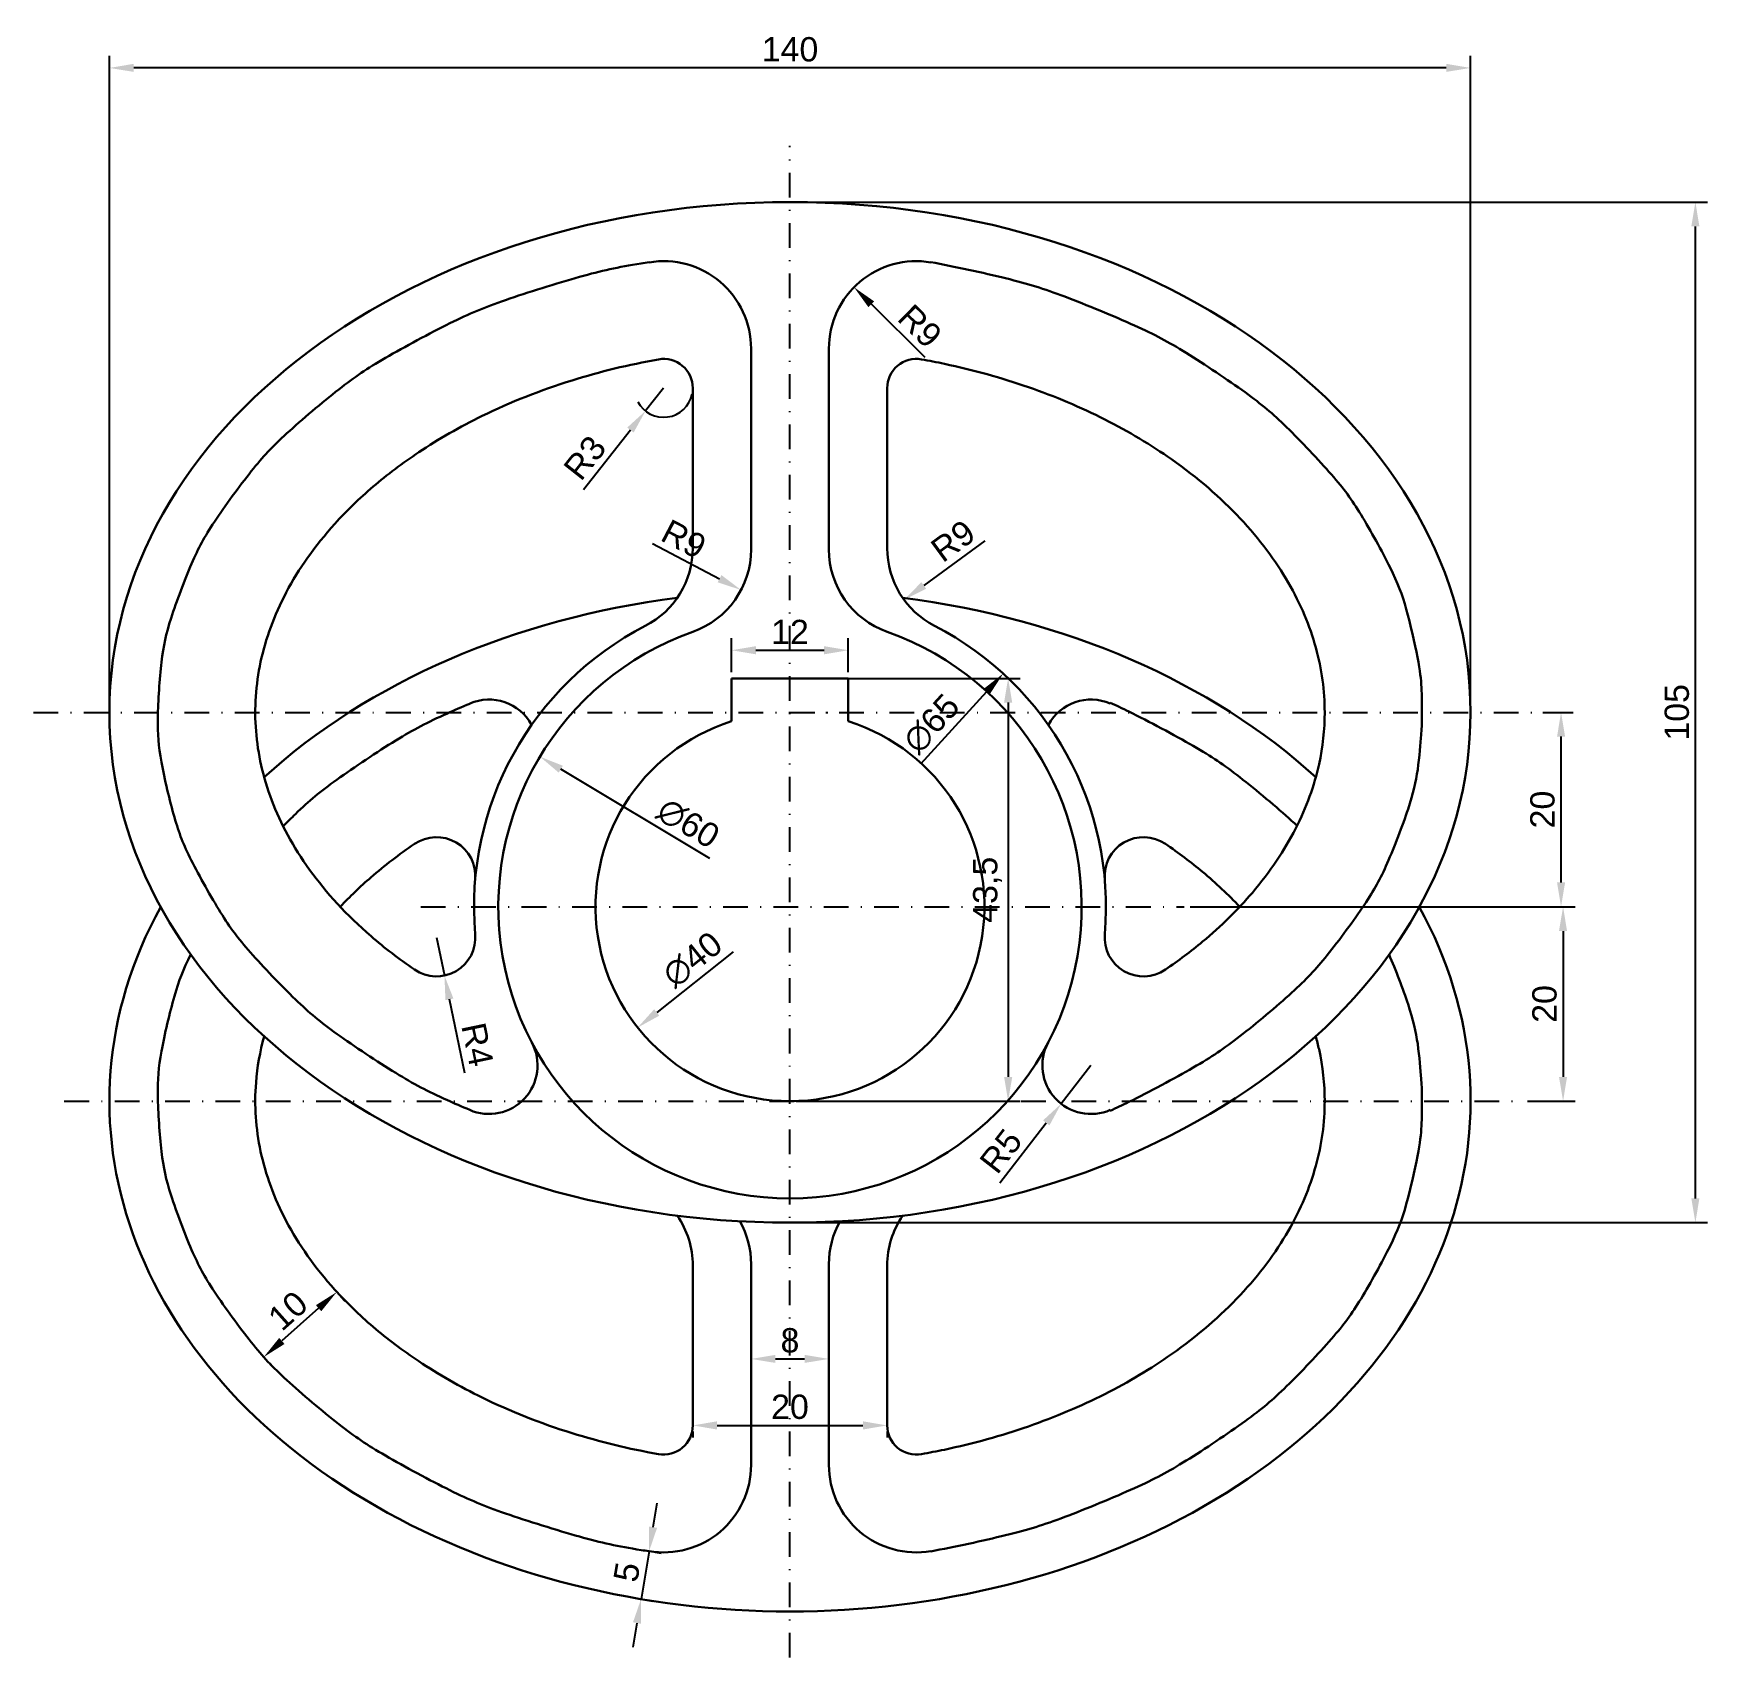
# Model space of a CAD drawing. Header units: millimetres. Extents: x -78 to 94, y -77 to 90.
import ezdxf

# ---------------------------------------------------------------- set-up
doc = ezdxf.new("R2010")
doc.units = ezdxf.units.MM
doc.header["$LTSCALE"] = 0.2
doc.linetypes.add('DASHDOT', pattern=[25.4, 12.7, -6.35, 0, -6.35])
doc.layers.add('Axe', color=1, linetype='DASHDOT')
doc.layers.add('Cote', color=7, linetype='Continuous')
doc.layers.add('Groase', color=5, linetype='Continuous', lineweight=30)
doc.styles.get("Standard").update_dxf_attribs({"font": 'Arial.ttf'})
doc.dimstyles.new('ISO-25', dxfattribs={"dimtxt": 2.5, "dimasz": 2.5, "dimexe": 1.25, "dimexo": 0.625, "dimtad": 1, "dimtxsty": 'Standard', "dimcen": 2.5, "dimadec": 0, "dimazin": 0, "dimtfac": 1, "dimtmove": 0, "dimatfit": 3, "dimfxl": 1, "dimarcsym": 0})

# ---------------------------------------------------------------- blocks, each defined once
blk = doc.blocks.new('*D4')
at = {"layer": 'Cote', "color": 0, "lineweight": -2, "transparency": 16777216}
for p, q in [((-70, 20.62), (-70, 87.55)), ((67.5, 86.3), (-67.5, 86.3)), ((70, 20.62), (70, 87.55))]:
    blk.add_line(p, q, dxfattribs=at)
at = {"layer": 'Cote', "color": 0, "transparency": 16777216}
for points in [[(-67.5, 86.72), (-67.5, 85.89), (-70, 86.3)], [(67.5, 86.72), (67.5, 85.89), (70, 86.3)]]:
    blk.add_solid(points, dxfattribs=at)
at = {"layer": 'Defpoints', "color": 0, "transparency": 16777216}
for p in [(-70, 86.3), (-70, 20), (70, 20)]:
    blk.add_point(p, dxfattribs=at)
at = {"layer": 'Cote', "color": 0, "transparency": 16777216, "insert": (0, 88.2), "char_height": 2.5, "attachment_point": 5}
blk.add_mtext('140', dxfattribs=at)
blk = doc.blocks.new('*D5')
at = {"layer": 'Cote', "color": 0, "lineweight": -2, "transparency": 16777216}
for p, q in [((0.62, 72.5), (94.38, 72.5)), ((93.13, -30), (93.13, 70)), ((0.62, -32.5), (94.38, -32.5))]:
    blk.add_line(p, q, dxfattribs=at)
at = {"layer": 'Cote', "color": 0, "transparency": 16777216}
for points in [[(92.71, 70), (93.54, 70), (93.13, 72.5)], [(92.71, -30), (93.54, -30), (93.13, -32.5)]]:
    blk.add_solid(points, dxfattribs=at)
at = {"layer": 'Defpoints', "color": 0, "transparency": 16777216}
for p in [(0, 72.5), (93.13, 72.5), (0, -32.5)]:
    blk.add_point(p, dxfattribs=at)
at = {"layer": 'Cote', "color": 0, "transparency": 16777216, "insert": (91.23, 20), "char_height": 2.5, "attachment_point": 5, "rotation": 90}
blk.add_mtext('105', dxfattribs=at)
blk = doc.blocks.new('*D6')
at = {"layer": 'Cote', "color": 0, "lineweight": -2, "transparency": 16777216}
for p, q in [((77.44, 20), (80.56, 20)), ((79.31, 2.5), (79.31, 17.5)), ((41.15, 0), (80.56, 0))]:
    blk.add_line(p, q, dxfattribs=at)
at = {"layer": 'Cote', "color": 0, "transparency": 16777216}
for points in [[(78.9, 17.5), (79.73, 17.5), (79.31, 20)], [(78.9, 2.5), (79.73, 2.5), (79.31, 0)]]:
    blk.add_solid(points, dxfattribs=at)
at = {"layer": 'Defpoints', "color": 0, "transparency": 16777216}
for p in [(76.82, 20), (79.31, 20), (40.53, 0)]:
    blk.add_point(p, dxfattribs=at)
at = {"layer": 'Cote', "color": 0, "transparency": 16777216, "insert": (77.41, 10), "char_height": 2.5, "attachment_point": 5, "rotation": 90}
blk.add_mtext('20', dxfattribs=at)
blk = doc.blocks.new('*D7')
at = {"layer": 'Cote', "color": 0, "lineweight": -2, "transparency": 16777216}
for p, q in [((41.15, 0), (80.77, 0)), ((79.52, -2.5), (79.52, -17.5)), ((75.87, -20), (80.77, -20))]:
    blk.add_line(p, q, dxfattribs=at)
at = {"layer": 'Cote', "color": 0, "transparency": 16777216}
for points in [[(79.1, -2.5), (79.93, -2.5), (79.52, 0)], [(79.1, -17.5), (79.93, -17.5), (79.52, -20)]]:
    blk.add_solid(points, dxfattribs=at)
at = {"layer": 'Defpoints', "color": 0, "transparency": 16777216}
for p in [(40.53, 0), (75.24, -20), (79.52, -20)]:
    blk.add_point(p, dxfattribs=at)
at = {"layer": 'Cote', "color": 0, "transparency": 16777216, "insert": (77.62, -10), "char_height": 2.5, "attachment_point": 5, "rotation": 90}
blk.add_mtext('20', dxfattribs=at)
blk = doc.blocks.new('*D8')
at = {"layer": 'Cote', "color": 0, "lineweight": -2, "transparency": 16777216}
for p, q in [((-6, 24.13), (-6, 27.64)), ((6, 24.13), (6, 27.64)), ((-3.5, 26.39), (3.5, 26.39))]:
    blk.add_line(p, q, dxfattribs=at)
at = {"layer": 'Cote', "color": 0, "transparency": 16777216}
for points in [[(-3.5, 26.81), (-3.5, 25.97), (-6, 26.39)], [(3.5, 26.81), (3.5, 25.97), (6, 26.39)]]:
    blk.add_solid(points, dxfattribs=at)
at = {"layer": 'Defpoints', "color": 0, "transparency": 16777216}
for p in [(6, 26.39), (-6, 23.5), (6, 23.5)]:
    blk.add_point(p, dxfattribs=at)
at = {"layer": 'Cote', "color": 0, "transparency": 16777216, "insert": (0, 28.27), "char_height": 2.5, "attachment_point": 5}
blk.add_mtext('12', dxfattribs=at)
blk = doc.blocks.new('*D9')
at = {"layer": 'Cote', "color": 0, "lineweight": -2, "transparency": 16777216}
for p, q in [((0.62, 23.5), (23.69, 23.5)), ((22.44, 21), (22.44, -17.5)), ((0.62, -20), (23.69, -20))]:
    blk.add_line(p, q, dxfattribs=at)
at = {"layer": 'Cote', "color": 0, "transparency": 16777216}
for points in [[(22.02, 21), (22.86, 21), (22.44, 23.5)], [(22.02, -17.5), (22.86, -17.5), (22.44, -20)]]:
    blk.add_solid(points, dxfattribs=at)
at = {"layer": 'Defpoints', "color": 0, "transparency": 16777216}
for p in [(0, 23.5), (0, -20), (22.44, -20)]:
    blk.add_point(p, dxfattribs=at)
at = {"layer": 'Cote', "color": 0, "transparency": 16777216, "insert": (20.31, 1.75), "char_height": 2.5, "attachment_point": 5, "rotation": 90}
blk.add_mtext('43,5', dxfattribs=at)
blk = doc.blocks.new('*D10')
at = {"layer": 'Cote', "color": 0, "lineweight": -2, "transparency": 16777216}
for p, q in [((-4, -37.39), (-4, -47.77)), ((4, -37.39), (4, -47.77)), ((-1.5, -46.52), (1.5, -46.52))]:
    blk.add_line(p, q, dxfattribs=at)
at = {"layer": 'Cote', "color": 0, "transparency": 16777216}
for points in [[(-1.5, -46.1), (-1.5, -46.93), (-4, -46.52)], [(1.5, -46.1), (1.5, -46.93), (4, -46.52)]]:
    blk.add_solid(points, dxfattribs=at)
at = {"layer": 'Defpoints', "color": 0, "transparency": 16777216}
for p in [(-4, -36.77), (4, -36.77), (4, -46.52)]:
    blk.add_point(p, dxfattribs=at)
at = {"layer": 'Cote', "color": 0, "transparency": 16777216, "insert": (0, -44.62), "char_height": 2.5, "attachment_point": 5}
blk.add_mtext('8', dxfattribs=at)
blk = doc.blocks.new('*D11')
at = {"layer": 'Cote', "color": 0, "lineweight": -2, "transparency": 16777216}
for p, q in [((-7.5, -53.36), (7.5, -53.36)), ((-10, -53.99), (-10, -54.61)), ((10, -53.99), (10, -54.61))]:
    blk.add_line(p, q, dxfattribs=at)
at = {"layer": 'Cote', "color": 0, "transparency": 16777216}
for points in [[(-7.5, -52.94), (-7.5, -53.78), (-10, -53.36)], [(7.5, -52.94), (7.5, -53.78), (10, -53.36)]]:
    blk.add_solid(points, dxfattribs=at)
at = {"layer": 'Defpoints', "color": 0, "transparency": 16777216}
for p in [(-10, -53.36), (10, -53.36), (10, -53.36)]:
    blk.add_point(p, dxfattribs=at)
at = {"layer": 'Cote', "color": 0, "transparency": 16777216, "insert": (0, -51.46), "char_height": 2.5, "attachment_point": 5}
blk.add_mtext('20', dxfattribs=at)
blk = doc.blocks.new('*D12')
at = {"layer": 'Cote', "color": 0, "lineweight": -2, "transparency": 16777216}
blk.add_line((-5.84, -4.64), (-13.71, -10.88), dxfattribs=at)
at = {"layer": 'Cote', "color": 0, "transparency": 16777216}
blk.add_solid([(-13.97, -10.55), (-13.45, -11.21), (-15.67, -12.43)], dxfattribs=at)
at = {"layer": 'Defpoints', "color": 0, "transparency": 16777216}
for p in [(15.67, 12.43), (-15.67, -12.43)]:
    blk.add_point(p, dxfattribs=at)
at = {"layer": 'Cote', "color": 0, "transparency": 16777216, "insert": (-10.02, -5.44), "char_height": 2.5, "attachment_point": 5, "rotation": 38.4358}
blk.add_mtext('∅40', dxfattribs=at)
blk = doc.blocks.new('*D13')
at = {"layer": 'Cote', "color": 0, "lineweight": -2, "transparency": 16777216}
blk.add_line((-8.25, 4.95), (-23.58, 14.16), dxfattribs=at)
at = {"layer": 'Cote', "color": 0, "transparency": 16777216}
blk.add_solid([(-23.36, 14.51), (-23.79, 13.8), (-25.72, 15.44)], dxfattribs=at)
at = {"layer": 'Defpoints', "color": 0, "transparency": 16777216}
for p in [(-25.72, 15.44), (25.72, -15.44)]:
    blk.add_point(p, dxfattribs=at)
at = {"layer": 'Cote', "color": 0, "transparency": 16777216, "insert": (-10.47, 8.58), "char_height": 2.5, "attachment_point": 5, "rotation": 329.0196}
blk.add_mtext('∅60', dxfattribs=at)
blk = doc.blocks.new('*D14')
at = {"layer": 'Cote', "color": 0, "lineweight": -2, "transparency": 16777216}
blk.add_line((13.45, 14.71), (20.24, 22.14), dxfattribs=at)
at = {"layer": 'Cote', "color": 0, "transparency": 16777216}
blk.add_solid([(19.93, 22.42), (20.55, 21.86), (21.93, 23.99)], dxfattribs=at)
at = {"layer": 'Defpoints', "color": 0, "transparency": 16777216}
for p in [(21.93, 23.99), (-21.93, -23.99)]:
    blk.add_point(p, dxfattribs=at)
at = {"layer": 'Cote', "color": 0, "transparency": 16777216, "insert": (14.55, 18.83), "char_height": 2.5, "attachment_point": 5, "rotation": 47.5696}
blk.add_mtext('∅65', dxfattribs=at)
blk = doc.blocks.new('*D15')
at = {"layer": 'Cote', "color": 0, "lineweight": -2, "transparency": 16777216}
blk.add_line((13.92, 56.52), (8.37, 61.98), dxfattribs=at)
at = {"layer": 'Cote', "color": 0, "transparency": 16777216}
blk.add_solid([(8.66, 62.28), (8.07, 61.68), (6.59, 63.73)], dxfattribs=at)
at = {"layer": 'Defpoints', "color": 0, "transparency": 16777216}
for p in [(6.59, 63.73), (13, 57.42)]:
    blk.add_point(p, dxfattribs=at)
at = {"layer": 'Cote', "color": 0, "transparency": 16777216, "insert": (13.37, 59.73), "char_height": 2.5, "attachment_point": 5, "rotation": 315.4581}
blk.add_mtext('R9', dxfattribs=at)
blk = doc.blocks.new('*D16')
at = {"layer": 'Cote', "color": 0, "lineweight": -2, "transparency": 16777216}
for p, q in [((-13, 53.36), (-14.86, 51.01)), ((-21.23, 42.94), (-16.41, 49.05))]:
    blk.add_line(p, q, dxfattribs=at)
blk.add_arc((-13, 53.36), 3, 207.8196, 348.0634, dxfattribs=at)
at = {"layer": 'Cote', "color": 0, "transparency": 16777216}
blk.add_solid([(-16.74, 49.3), (-16.08, 48.79), (-14.86, 51.01)], dxfattribs=at)
at = {"layer": 'Defpoints', "color": 0, "transparency": 16777216}
for p in [(-13, 53.36), (-14.86, 51.01)]:
    blk.add_point(p, dxfattribs=at)
at = {"layer": 'Cote', "color": 0, "transparency": 16777216, "insert": (-21.09, 46.19), "char_height": 2.5, "attachment_point": 5, "rotation": 51.6928}
blk.add_mtext('R3', dxfattribs=at)
blk = doc.blocks.new('*D17')
at = {"layer": 'Cote', "color": 0, "lineweight": -2, "transparency": 16777216}
blk.add_line((20.04, 37.66), (13.76, 33.05), dxfattribs=at)
at = {"layer": 'Cote', "color": 0, "transparency": 16777216}
blk.add_solid([(13.51, 33.39), (14, 32.72), (11.74, 31.57)], dxfattribs=at)
at = {"layer": 'Defpoints', "color": 0, "transparency": 16777216}
for p in [(19, 36.9), (11.74, 31.57)]:
    blk.add_point(p, dxfattribs=at)
at = {"layer": 'Cote', "color": 0, "transparency": 16777216, "insert": (16.78, 37.63), "char_height": 2.5, "attachment_point": 5, "rotation": 36.2513}
blk.add_mtext('R9', dxfattribs=at)
blk = doc.blocks.new('*D18')
at = {"layer": 'Cote', "color": 0, "lineweight": -2, "transparency": 16777216}
blk.add_line((-14.14, 37.37), (-7.24, 33.75), dxfattribs=at)
at = {"layer": 'Cote', "color": 0, "transparency": 16777216}
blk.add_solid([(-7.05, 34.12), (-7.44, 33.38), (-5.03, 32.59)], dxfattribs=at)
at = {"layer": 'Defpoints', "color": 0, "transparency": 16777216}
for p in [(-13, 36.77), (-5.03, 32.59)]:
    blk.add_point(p, dxfattribs=at)
at = {"layer": 'Cote', "color": 0, "transparency": 16777216, "insert": (-10.92, 37.82), "char_height": 2.5, "attachment_point": 5, "rotation": 332.3558}
blk.add_mtext('R9', dxfattribs=at)
blk = doc.blocks.new('*D19')
at = {"layer": 'Cote', "color": 0, "lineweight": -2, "transparency": 16777216}
for p, q in [((-36.36, -3.16), (-35.54, -7.08)), ((-33.44, -17.13), (-35.03, -9.52))]:
    blk.add_line(p, q, dxfattribs=at)
at = {"layer": 'Cote', "color": 0, "transparency": 16777216}
blk.add_solid([(-34.62, -9.44), (-35.44, -9.61), (-35.54, -7.08)], dxfattribs=at)
at = {"layer": 'Defpoints', "color": 0, "transparency": 16777216}
for p in [(-36.36, -3.16), (-35.54, -7.08)]:
    blk.add_point(p, dxfattribs=at)
at = {"layer": 'Cote', "color": 0, "transparency": 16777216, "insert": (-32.14, -14.17), "char_height": 2.5, "attachment_point": 5, "rotation": 281.8333}
blk.add_mtext('R4', dxfattribs=at)
blk = doc.blocks.new('*D20')
at = {"layer": 'Cote', "color": 0, "lineweight": -2, "transparency": 16777216}
for p, q in [((30.96, -16.32), (27.9, -20.26)), ((21.58, -28.4), (26.36, -22.24))]:
    blk.add_line(p, q, dxfattribs=at)
at = {"layer": 'Cote', "color": 0, "transparency": 16777216}
blk.add_solid([(26.03, -21.98), (26.69, -22.49), (27.9, -20.26)], dxfattribs=at)
at = {"layer": 'Defpoints', "color": 0, "transparency": 16777216}
for p in [(30.96, -16.32), (27.9, -20.26)]:
    blk.add_point(p, dxfattribs=at)
at = {"layer": 'Cote', "color": 0, "transparency": 16777216, "insert": (21.7, -25.14), "char_height": 2.5, "attachment_point": 5, "rotation": 52.1447}
blk.add_mtext('R5', dxfattribs=at)
blk = doc.blocks.new('*D21')
at = {"layer": 'Cote', "color": 0, "lineweight": -2, "transparency": 16777216}
for p, q in [((-14.08, -63.83), (-13.66, -61.37)), ((-14.49, -66.3), (-15.32, -71.23)), ((-13.88, -66.4), (-13.26, -66.5)), ((-14.71, -71.33), (-14.09, -71.43)), ((-15.74, -73.69), (-16.15, -76.16))]:
    blk.add_line(p, q, dxfattribs=at)
at = {"layer": 'Cote', "color": 0, "transparency": 16777216}
for points in [[(-14.49, -63.76), (-13.67, -63.9), (-14.49, -66.3)], [(-16.15, -73.62), (-15.33, -73.76), (-15.32, -71.23)]]:
    blk.add_solid(points, dxfattribs=at)
at = {"layer": 'Defpoints', "color": 0, "transparency": 16777216}
for p in [(-14.49, -66.3), (-15.32, -71.23), (-15.32, -71.23)]:
    blk.add_point(p, dxfattribs=at)
at = {"layer": 'Cote', "color": 0, "transparency": 16777216, "insert": (-16.78, -68.45), "char_height": 2.5, "attachment_point": 5, "rotation": 80.4486}
blk.add_mtext('5', dxfattribs=at)
blk = doc.blocks.new('*D22')
at = {"layer": 'Cote', "color": 0, "lineweight": -2, "transparency": 16777216}
for p, q in [((-48.49, -41.3), (-52.26, -44.67)), ((-46.22, -40.09), (-45.79, -40.57)), ((-53.73, -46.78), (-53.3, -47.26))]:
    blk.add_line(p, q, dxfattribs=at)
at = {"layer": 'Cote', "color": 0, "transparency": 16777216}
for points in [[(-48.76, -40.99), (-48.21, -41.61), (-46.62, -39.64)], [(-52.54, -44.36), (-51.99, -44.98), (-54.13, -46.33)]]:
    blk.add_solid(points, dxfattribs=at)
at = {"layer": 'Defpoints', "color": 0, "transparency": 16777216}
for p in [(-46.63, -39.62), (-54.14, -46.32), (-54.13, -46.33)]:
    blk.add_point(p, dxfattribs=at)
at = {"layer": 'Cote', "color": 0, "transparency": 16777216, "insert": (-51.64, -41.56), "char_height": 2.5, "attachment_point": 5, "rotation": 41.7028}
blk.add_mtext('10', dxfattribs=at)

msp = doc.modelspace()

# ---------------------------------------------------------------- linework, layer by layer
at = {"layer": 'Axe'}
for p, q in [((0, -77.24), (0, 78.273)), ((-77.813, 20), (76.818, 20)), ((0, 20), (4, 20)), ((-37.96, 0), (40.529, 0)), ((-74.641, -20), (75.243, -20))]:
    msp.add_line(p, q, dxfattribs=at)
at = {"layer": 'Groase'}
for p, q in [((-14.494, 66.296), (-14.494, 66.308)), ((14.492, 66.296), (14.492, 66.319)), ((-4, 36.77), (-4, 57.421)), ((4, 36.77), (4, 57.421)), ((-10, 36.895), (-10, 53.361)), ((10, 36.895), (10, 53.361)), ((6, 23.5), (-6, 23.5)), ((-6, 23.5), (-6, 19.079)), ((6, 19.079), (6, 23.5)), ((-32.947, 20.894), (-32.947, 20.907)), ((32.946, 20.906), (32.946, 20.979)), ((-32.947, -20.894), (-32.947, -20.907)), ((32.946, -20.906), (32.946, -20.979)), ((-10, -36.895), (-10, -53.361)), ((-4, -36.77), (-4, -57.421)), ((4, -36.77), (4, -57.421)), ((10, -36.895), (10, -53.361)), ((-14.494, -66.296), (-14.494, -66.308)), ((14.492, -66.296), (14.492, -66.319))]:
    msp.add_line(p, q, dxfattribs=at)
for centre, radius, start, end in [((-13, 57.421), 9, 360, 99.55642), ((13, 57.421), 9, 80.45442, 180), ((-13, 53.361), 3, 0, 100.09139), ((13, 53.361), 3, 79.92235, 180), ((-19, 36.895), 9, 297.24726, 0), ((-13, 36.77), 9, 289.47122, 0), ((13, 36.77), 9, 180, 250.52878), ((19, 36.895), 9, 180, 242.75274), ((0, 0), 32.5, 117.24726, 184.96948), ((0, 0), 30, 109.47122, 70.52878), ((0, 0), 32.5, 355.03006, 62.75274), ((-30.964, 16.317), 5, 28.60037, 113.3607), ((30.964, 16.316), 5, 66.64536, 151.39867), ((0, 0), 20, 107.4576, 72.5424), ((-36.363, 3.162), 4, 355.03052, 124.26163), ((36.363, 3.162), 4, 55.74192, 184.96994), ((-36.363, -3.162), 4, 235.73837, 4.96948), ((36.363, -3.162), 4, 175.03006, 304.25808), ((-30.964, -16.317), 5, 246.6393, 27.78726), ((30.964, -16.316), 5, 152.2137, 293.35464), ((-19, -36.895), 9, 0, 34.67939), ((-13, -36.77), 9, 0, 29.35626), ((13, -36.77), 9, 150.64374, 180), ((19, -36.895), 9, 145.32061, 180), ((-13, -53.361), 3, 259.90861, 0), ((13, -53.361), 3, 180, 280.07765), ((-13, -57.421), 9, 260.44358, 0), ((13, -57.421), 9, 180, 279.54558)]:
    msp.add_arc(centre, radius, start, end, dxfattribs=at)
msp.add_ellipse((0, 20), major_axis=(70, 0), ratio=0.75, dxfattribs=at)
at = {"layer": 'Groase', "extrusion": (0, 0, -1)}
for start_param, end_param in [(10.1126276, 10.8291085), (11.1620401, 11.8785147), (5.8923592, 9.8156041)]:
    msp.add_ellipse((0, -20), major_axis=(70, 0), ratio=0.75, start_param=start_param, end_param=end_param, dxfattribs=at)
at = {"layer": 'Groase'}
for points, knots in [([(-14.494, 66.308), (-14.775, 66.266), (-17.567, 65.834), (-20.932, 65.099), (-30.044, 62.244), (-34.369, 60.435), (-42.327, 56.168), (-45.96, 53.71), (-52.354, 48.299), (-55.115, 45.347), (-59.65, 39.124), (-61.425, 35.854), (-63.945, 29.162), (-64.692, 25.74), (-65.153, 18.872), (-64.868, 15.425), (-63.272, 8.639), (-61.964, 5.299), (-58.347, -1.145), (-56.037, -4.248), (-50.492, -10.045), (-47.258, -12.738), (-40.014, -17.548), (-36.897, -19.194), (-33.761, -20.551), (-32.947, -20.894)], [18.8914515, 18.8914515, 18.8914515, 18.8914515, 19, 20, 21, 22, 23, 24, 25, 26, 27, 28, 29, 30, 31, 32, 33, 34, 35, 36, 37, 38, 39, 40, 40.3325798, 40.3325798, 40.3325798, 40.3325798]), ([(32.946, -20.979), (33.552, -20.71), (36.009, -19.55), (42.192, -16.251), (45.817, -13.813), (52.205, -8.443), (54.969, -5.513), (59.521, 0.667), (61.31, 3.915), (63.869, 10.566), (64.64, 13.969), (64.858, 16.827), (64.918, 17.687), (64.978, 18.547), (65, 19.128), (65, 20), (65, 22.55), (64.716, 25.1), (63.384, 31.03), (62.103, 34.392), (58.527, 40.882), (56.232, 44.009), (50.704, 49.855), (47.473, 52.573), (40.223, 57.429), (36.206, 59.568), (27.593, 63.131), (23.05, 64.54), (16.867, 65.874), (14.492, 66.319)], [49.6616883, 49.6616883, 49.6616883, 49.6616883, 50, 51, 52, 53, 54, 55, 56, 57, 58, 59, 59, 59, 60, 61, 62, 63, 64, 65, 66, 67, 68, 69, 70, 71, 72, 73, 73.965526, 73.965526, 73.965526, 73.965526]), ([(-13.526, 56.315), (-16.579, 55.771), (-19.561, 55.045), (-25.669, 53.14), (-28.769, 51.908), (-33.977, 49.361), (-36.161, 48.107), (-39.865, 45.638), (-41.434, 44.452), (-44.311, 41.992), (-45.624, 40.714), (-48.882, 37.112), (-50.543, 34.736), (-53.071, 29.957), (-53.937, 27.564), (-54.955, 22.81), (-55.111, 20.449), (-54.738, 15.715), (-54.208, 13.338), (-52.394, 8.558), (-51.108, 6.16), (-47.707, 1.443), (-45.598, -0.864), (-41.71, -4.229), (-40.217, -5.376), (-38.615, -6.468)], [1.8036582, 1.8036582, 1.8036582, 1.8036582, 1.9649832, 1.9649832, 2.1486785, 2.1486785, 2.2973117, 2.2973117, 2.4214459, 2.4214459, 2.5455802, 2.5455802, 2.7639183, 2.7639183, 2.9822564, 2.9822564, 3.2005946, 3.2005946, 3.4189327, 3.4189327, 3.6372709, 3.6372709, 3.855609, 3.855609, 3.9751177, 3.9751177, 3.9751177, 3.9751177]), ([(55, 20), (55, 22.215), (54.701, 24.431), (53.468, 28.891), (52.531, 31.138), (49.953, 35.598), (48.307, 37.819), (44.303, 42.086), (41.934, 44.142), (37.145, 47.509), (34.847, 48.887), (29.913, 51.384), (27.282, 52.501), (21.753, 54.423), (18.859, 55.228), (15.103, 56.021), (14.317, 56.174), (13.525, 56.315)], [0, 0, 0, 0, 0.2044333, 0.2044333, 0.4088666, 0.4088666, 0.6132999, 0.6132999, 0.8177332, 0.8177332, 0.977203, 0.977203, 1.1366729, 1.1366729, 1.2961427, 1.2961427, 1.3379768, 1.3379768, 1.3379768, 1.3379768]), ([(-52.131, 8.284), (-51.697, 8.724), (-49.706, 10.7), (-47.258, 12.738), (-40.014, 17.548), (-36.897, 19.194), (-33.761, 20.551), (-32.947, 20.894)], [36.7293282, 36.7293282, 36.7293282, 36.7293282, 37, 38, 39, 40, 40.3325798, 40.3325798, 40.3325798, 40.3325798]), ([(32.946, 20.979), (33.552, 20.71), (36.009, 19.55), (42.192, 16.251), (45.817, 13.813), (50.348, 10.004), (51.981, 8.503), (52.158, 8.338)], [49.6616883, 49.6616883, 49.6616883, 49.6616883, 50, 51, 52, 53, 53.1277422, 53.1277422, 53.1277422, 53.1277422]), ([(38.614, -6.468), (39.97, -5.545), (41.247, -4.582), (44.367, -1.981), (46.078, -0.287), (49.391, 3.597), (50.865, 5.807), (53.135, 10.243), (53.929, 12.462), (54.808, 16.451), (55, 18.226), (55, 20)], [5.44965104, 5.44965104, 5.44965104, 5.44965104, 5.55064948, 5.55064948, 5.71418709, 5.71418709, 5.91680744, 5.91680744, 6.11942779, 6.11942779, 6.28318531, 6.28318531, 6.28318531, 6.28318531]), ([(-46.26, 0), (-45.285, 1.035), (-44.227, 2.051), (-41.71, 4.229), (-40.217, 5.376), (-38.615, 6.468)], [3.75640707, 3.75640707, 3.75640707, 3.75640707, 3.855609, 3.855609, 3.97511771, 3.97511771, 3.97511771, 3.97511771]), ([(38.614, 6.468), (39.97, 5.545), (41.247, 4.582), (43.826, 2.431), (45.102, 1.23), (46.26, 0)], [5.44965104, 5.44965104, 5.44965104, 5.44965104, 5.55064948, 5.55064948, 5.66837025, 5.66837025, 5.66837025, 5.66837025]), ([(-14.494, -66.308), (-14.775, -66.266), (-17.567, -65.834), (-20.932, -65.099), (-30.044, -62.244), (-34.369, -60.435), (-42.327, -56.168), (-45.96, -53.71), (-52.354, -48.299), (-55.115, -45.347), (-59.65, -39.124), (-61.425, -35.854), (-63.945, -29.162), (-64.692, -25.74), (-65.153, -18.872), (-64.868, -15.425), (-63.284, -8.689), (-62.42, -6.462), (-61.634, -4.889)], [18.8914515, 18.8914515, 18.8914515, 18.8914515, 19, 20, 21, 22, 23, 24, 25, 26, 27, 28, 29, 30, 31, 32, 33, 33.977821, 33.977821, 33.977821, 33.977821]), ([(61.622, -4.906), (62.303, -6.498), (63.89, -10.66), (64.64, -13.969), (64.858, -16.827), (64.918, -17.687), (64.978, -18.547), (65, -19.128), (65, -20), (65, -22.55), (64.716, -25.1), (63.384, -31.03), (62.103, -34.392), (58.527, -40.882), (56.232, -44.009), (50.704, -49.855), (47.473, -52.573), (40.223, -57.429), (36.206, -59.568), (27.593, -63.131), (23.05, -64.54), (16.867, -65.874), (14.492, -66.319)], [56.0833213, 56.0833213, 56.0833213, 56.0833213, 57, 58, 59, 59, 59, 60, 61, 62, 63, 64, 65, 66, 67, 68, 69, 70, 71, 72, 73, 73.965526, 73.965526, 73.965526, 73.965526]), ([(-13.526, -56.315), (-16.579, -55.771), (-19.561, -55.045), (-25.669, -53.14), (-28.769, -51.908), (-33.977, -49.361), (-36.161, -48.107), (-39.865, -45.638), (-41.434, -44.452), (-44.311, -41.992), (-45.624, -40.714), (-48.882, -37.112), (-50.543, -34.736), (-53.071, -29.957), (-53.937, -27.564), (-54.955, -22.81), (-55.111, -20.449), (-54.8, -16.503), (-54.523, -14.92), (-54.083, -13.331)], [1.8036582, 1.8036582, 1.8036582, 1.8036582, 1.9649832, 1.9649832, 2.1486785, 2.1486785, 2.2973117, 2.2973117, 2.4214459, 2.4214459, 2.5455802, 2.5455802, 2.7639183, 2.7639183, 2.9822564, 2.9822564, 3.2005946, 3.2005946, 3.3462446, 3.3462446, 3.3462446, 3.3462446]), ([(54.083, -13.331), (54.206, -13.777), (54.317, -14.223), (54.808, -16.451), (55, -18.226), (55, -20)], [6.07854489, 6.07854489, 6.07854489, 6.07854489, 6.11942779, 6.11942779, 6.28318531, 6.28318531, 6.28318531, 6.28318531]), ([(55, -20), (55, -22.215), (54.701, -24.431), (53.468, -28.891), (52.531, -31.138), (49.953, -35.598), (48.307, -37.819), (44.303, -42.086), (41.934, -44.142), (37.145, -47.509), (34.847, -48.887), (29.913, -51.384), (27.282, -52.501), (21.753, -54.423), (18.859, -55.228), (15.103, -56.021), (14.317, -56.174), (13.525, -56.315)], [0, 0, 0, 0, 0.2044333, 0.2044333, 0.4088666, 0.4088666, 0.6132999, 0.6132999, 0.8177332, 0.8177332, 0.977203, 0.977203, 1.1366729, 1.1366729, 1.2961427, 1.2961427, 1.3379768, 1.3379768, 1.3379768, 1.3379768])]:
    msp.add_open_spline(points, degree=3, knots=knots, dxfattribs=at)

# ---------------------------------------------------------------- dimensions: what is measured, and where the dimension line sits
at = {"layer": 'Cote'}
for base, p1, p2, picture, middle in [((-70, 86.302), (70, 20), (-70, 20), '*D4', (0, 88.204)), ((6, 26.391), (-6, 23.5), (6, 23.5), '*D8', (0, 28.271)), ((4, -46.517), (-4, -36.77), (4, -36.77), '*D10', (0, -44.616)), ((10, -53.361), (-10, -53.361), (10, -53.361), '*D11', (0, -51.46))]:
    dim = msp.add_linear_dim(base=base, p1=p1, p2=p2, dimstyle='ISO-25', dxfattribs=at)
    dim.commit()
    dim.dimension.update_dxf_attribs({"geometry": picture, "text_midpoint": middle})
for base, p1, p2, picture, middle in [((93.127, 72.5), (0, -32.5), (0, 72.5), '*D5', (91.225, 20)), ((22.439, -20), (0, 23.5), (0, -20), '*D9', (20.311, 1.75)), ((79.314, 20), (40.529, 0), (76.818, 20), '*D6', (77.413, 10)), ((79.517, -20), (40.529, 0), (75.243, -20), '*D7', (77.616, -10))]:
    dim = msp.add_linear_dim(base=base, p1=p1, p2=p2, angle=90, dimstyle='ISO-25', dxfattribs=at)
    dim.commit()
    dim.dimension.update_dxf_attribs({"geometry": picture, "text_midpoint": middle})
for center, mpoint, picture, middle in [((13, 57.421), (6.585, 63.733), '*D15', (12.033, 58.372)), ((-13, 36.77), (-5.027, 32.594), '*D18', (-11.798, 36.14)), ((19, 36.895), (11.742, 31.573), '*D17', (17.906, 36.093))]:
    dim = msp.add_radius_dim(center=center, mpoint=mpoint, dimstyle='ISO-25', dxfattribs=at)
    dim.commit()
    dim.dimension.update_dxf_attribs({"geometry": picture, "text_midpoint": middle, "dimtype": 164})
for center, mpoint, picture, middle in [((-13, 53.361), (-14.86, 51.007), '*D16', (-21.089, 46.191)), ((-36.363, -3.162), (-35.543, -7.077), '*D19', (-32.142, -14.166)), ((30.964, -16.316), (27.896, -20.264), '*D20', (21.704, -25.14))]:
    dim = msp.add_radius_dim(center=center, mpoint=mpoint, dimstyle='ISO-25', dxfattribs=at)
    dim.commit()
    dim.dimension.update_dxf_attribs({"geometry": picture, "text_midpoint": middle})
for p1, p2, picture, middle in [((-21.928, -23.988), (21.928, 23.988), '*D14', (16, 17.504)), ((25.72, -15.442), (-25.72, 15.442), '*D13', (-11.484, 6.895)), ((15.666, 12.433), (-15.666, -12.433), '*D12', (-8.795, -6.98))]:
    dim = msp.add_diameter_dim_2p(p1=p1, p2=p2, dimstyle='ISO-25', dxfattribs=at)
    dim.commit()
    dim.dimension.update_dxf_attribs({"geometry": picture, "text_midpoint": middle, "dimtype": 163})
dim = msp.add_aligned_dim(p1=(-46.631, -39.622), p2=(-54.144, -46.316), distance=0.018, text='10', dimstyle='ISO-25', dxfattribs=at)
dim.commit()
dim.dimension.update_dxf_attribs({"geometry": '*D22', "text_midpoint": (-51.64, -41.563)})
dim = msp.add_aligned_dim(p1=(-14.494, -66.296), p2=(-15.324, -71.227), distance=0.002, dimstyle='ISO-25', dxfattribs=at)
dim.commit()
dim.dimension.update_dxf_attribs({"geometry": '*D21', "text_midpoint": (-16.777, -68.447)})

doc.saveas('drawing.dxf')
